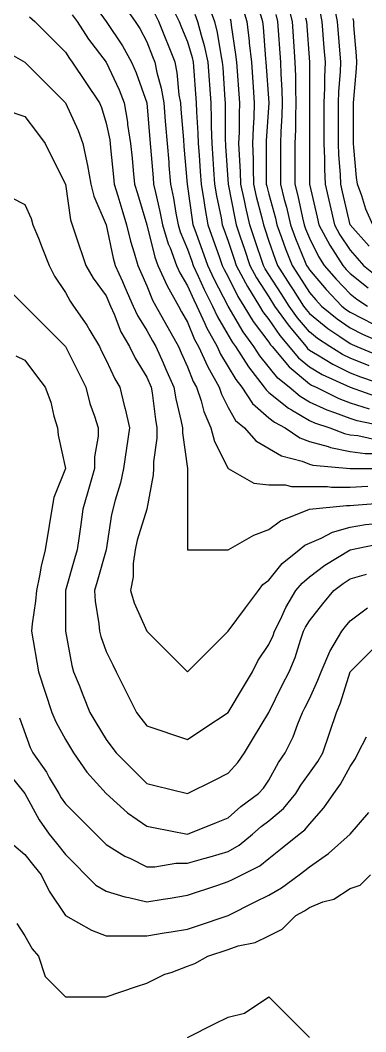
# Model space of a CAD drawing. Header units: inches. Extents: x 794995 to 811195, y 2485918 to 2508058.
# Drawn here: x 804292 to 804547, y 2506113 to 2506859 of the extents above; entities that cross this region are included whole.
import ezdxf

# ---------------------------------------------------------------- set-up
doc = ezdxf.new("R2010")
doc.units = ezdxf.units.IN
doc.header["$MEASUREMENT"] = 0
doc.layers.add('contour', color=7, linetype='Continuous')

msp = doc.modelspace()

# ---------------------------------------------------------------- linework, layer by layer
at = {"layer": 'contour'}
for points in [[(804342.66, 2506875.86), (804355.16, 2506858.36), (804367.16, 2506840.36), (804373.91, 2506828.36), (804377.33, 2506820.54), (804385.16, 2506798.36), (804387.66, 2506768.36), (804387.89, 2506765.63), (804389.77, 2506742.98), (804390.16, 2506738.36), (804391.47, 2506732.05), (804394.84, 2506718.04), (804396.7, 2506708.36), (804401.04, 2506694.24), (804402.3, 2506691.22), (804406.98, 2506678.36), (804409.53, 2506672.74), (804415.16, 2506663.36), (804419.77, 2506652.98), (804422.08, 2506648.36), (804428.02, 2506635.5), (804429.28, 2506632.48), (804436.98, 2506618.36), (804439.53, 2506612.74), (804450.78, 2506593.99), (804455.16, 2506588.36), (804463.16, 2506576.36), (804475.16, 2506565.86), (804479.3, 2506562.5), (804487.16, 2506558.36), (804497.96, 2506551.16), (804505.16, 2506548.36), (804519.01, 2506544.52), (804520.68, 2506543.88), (804535.16, 2506540.86), (804546.27, 2506539.47), (804554.05, 2506539.47)], [(804367.66, 2506870.86), (804376.59, 2506858.36), (804379.94, 2506853.14), (804385.16, 2506843.36), (804389.45, 2506832.65), (804391.16, 2506828.36), (804392.66, 2506820.86), (804395.87, 2506809.08), (804397.66, 2506798.36), (804398.79, 2506784.72), (804399.01, 2506782.21), (804401.31, 2506754.52), (804401.52, 2506752), (804402.66, 2506738.36), (804404.81, 2506728.02), (804406.59, 2506716.93), (804408.24, 2506708.36), (804409.87, 2506703.07), (804415.16, 2506690.36), (804418.32, 2506681.52), (804419.45, 2506678.36), (804423.16, 2506670.36), (804427.47, 2506660.67), (804433.62, 2506648.36), (804437.26, 2506640.47), (804445.16, 2506626.93), (804448.32, 2506621.52), (804450.61, 2506618.36), (804460.16, 2506603.36), (804471.83, 2506588.36), (804473.16, 2506586.36), (804475.16, 2506584.61), (804489.64, 2506572.84), (804491.83, 2506571.69), (804505.16, 2506563.82), (804508.91, 2506562.11), (804520.16, 2506558.36), (804531.02, 2506554.22), (804535.16, 2506553.36), (804540.87, 2506552.65), (804556.07, 2506549.27)], [(804403.16, 2506870.36), (804409.16, 2506858.36), (804410.87, 2506854.08), (804415.16, 2506843.36), (804418.69, 2506831.89), (804419.45, 2506828.36), (804421.59, 2506798.36), (804421.83, 2506791.69), (804422.9, 2506776.1), (804423.16, 2506768.36), (804423.73, 2506759.79), (804424.53, 2506747.74), (804425.16, 2506738.36), (804427.16, 2506726.36), (804427.89, 2506721.09), (804430.16, 2506708.36), (804434.11, 2506697.31), (804438.49, 2506685.03), (804440.87, 2506678.36), (804442.23, 2506675.43), (804445.16, 2506669.79), (804452.3, 2506655.5), (804456.7, 2506648.36), (804463.73, 2506636.93), (804475.16, 2506621.69), (804476.52, 2506619.72), (804477.66, 2506618.36), (804490.16, 2506603.36), (804505.16, 2506590.86), (804506.74, 2506589.94), (804510.16, 2506588.36), (804526.83, 2506580.03), (804535.16, 2506576.82), (804549.28, 2506572.48)], [(804429.7, 2506872.91), (804435.16, 2506858.36), (804437.16, 2506850.36), (804439.7, 2506833.82), (804440.87, 2506828.36), (804441.16, 2506824.36), (804442.85, 2506800.67), (804443.02, 2506798.36), (804443.09, 2506796.29), (804443.09, 2506770.43), (804443.16, 2506768.36), (804443.28, 2506766.49), (804445.16, 2506738.36), (804450.02, 2506713.23), (804451.16, 2506708.36), (804454.16, 2506699.36), (804457.16, 2506690.36), (804461.16, 2506678.36), (804466.03, 2506669.23), (804475.16, 2506655.03), (804479.45, 2506648.36), (804490.16, 2506633.36), (804502.66, 2506618.36), (804503.79, 2506617), (804505.16, 2506615.86), (804511.16, 2506612.36), (804522.3, 2506605.5), (804535.16, 2506599.08), (804542.85, 2506596.05), (804565.16, 2506588.36)], [(804455.75, 2506868.95), (804459.01, 2506858.36), (804460.68, 2506843.88), (804460.76, 2506842.76), (804462.3, 2506828.36), (804463.62, 2506809.9), (804464.45, 2506798.36), (804464.05, 2506787.25), (804463.55, 2506779.97), (804463.16, 2506768.36), (804463.55, 2506756.75), (804463.55, 2506749.97), (804463.91, 2506738.36), (804465.93, 2506729.13), (804469.94, 2506713.58), (804471.16, 2506708.36), (804472.16, 2506705.36), (804475.16, 2506696.36), (804479.77, 2506682.98), (804481.59, 2506678.36), (804490.81, 2506664.01), (804493.16, 2506660.36), (804500.87, 2506648.36), (804502.66, 2506645.86), (804505.16, 2506642.91), (804518.66, 2506631.86), (804527.66, 2506625.86), (804535.16, 2506620.67), (804536.7, 2506619.9), (804540.16, 2506618.36), (804557.84, 2506611.04)], [(804488.87, 2506872.08), (804492.3, 2506858.36), (804493.62, 2506839.9), (804494.45, 2506828.36), (804494.81, 2506818.02), (804494.81, 2506808.71), (804495.16, 2506798.36), (804494.81, 2506788.02), (804494.81, 2506778.71), (804494.45, 2506768.36), (804494.45, 2506738.36), (804496.59, 2506729.79), (804499.94, 2506713.58), (804501.16, 2506708.36), (804502.23, 2506705.43), (804505.16, 2506698.36), (804511.83, 2506685.03), (804516.07, 2506678.36), (804524.91, 2506668.12), (804535.16, 2506657.36), (804540.16, 2506653.36), (804548.02, 2506648.36)], [(804549.28, 2506692.48), (804535.16, 2506708.36), (804529.53, 2506732.74), (804528.24, 2506738.36), (804527.96, 2506745.56), (804526.88, 2506760.09), (804526.59, 2506768.36), (804526.59, 2506798.36), (804526.88, 2506806.64), (804527.96, 2506821.16), (804528.24, 2506828.36), (804525.93, 2506858.36), (804523.73, 2506869.79)], [(804298.69, 2506861.89), (804302.66, 2506858.36), (804325.16, 2506835.86), (804328.02, 2506831.22), (804330.16, 2506828.36), (804350.16, 2506798.36), (804351.63, 2506794.83), (804355.16, 2506783.36), (804357.77, 2506770.97), (804358.16, 2506768.36), (804358.49, 2506765.03), (804360.61, 2506743.82), (804361.16, 2506738.36), (804363.73, 2506729.79), (804366.7, 2506719.9), (804370.16, 2506708.36), (804373.16, 2506696.36), (804375.93, 2506687.59), (804378.49, 2506678.36), (804380.54, 2506673.75), (804385.16, 2506663.36), (804389.45, 2506652.65), (804391.83, 2506648.36), (804408.49, 2506618.36), (804410.54, 2506613.75), (804415.16, 2506603.36), (804419.45, 2506592.65), (804421.83, 2506588.36), (804425.16, 2506578.36), (804427.16, 2506570.36), (804432.3, 2506558.36), (804435.16, 2506548.36), (804445.16, 2506528.36), (804464.25, 2506517.45), (804475.16, 2506516.36), (804487.16, 2506516.36), (804491.83, 2506515.03), (804518.49, 2506515.03), (804521.52, 2506514.72), (804535.16, 2506514.72), (804548.2, 2506515.32)], [(804330.16, 2506863.36), (804333.73, 2506858.36), (804342.12, 2506845.32), (804355.16, 2506828.36), (804364.76, 2506807.96), (804368.49, 2506798.36), (804370.87, 2506784.08), (804371.04, 2506782.48), (804373.16, 2506768.36), (804374.25, 2506757.45), (804375.16, 2506748.36), (804376.16, 2506738.36), (804378.24, 2506731.44), (804385.16, 2506708.36), (804391.16, 2506684.36), (804393.34, 2506678.36), (804400.16, 2506663.36), (804408.49, 2506648.36), (804410.87, 2506644.08), (804415.16, 2506636.36), (804420.45, 2506623.66), (804423.34, 2506618.36), (804430.16, 2506603.36), (804438.49, 2506588.36), (804440.16, 2506583.36), (804445.16, 2506573.36), (804450.61, 2506563.82), (804457.16, 2506558.36), (804465.69, 2506548.89), (804484.63, 2506537.83), (804499.7, 2506533.82), (804505.16, 2506531.69), (804507.77, 2506530.97), (804535.16, 2506528.36), (804565.16, 2506528.36)], [(804565.16, 2506558.36), (804540.45, 2506563.66), (804535.16, 2506565.28), (804523.91, 2506569.61), (804518.28, 2506571.49), (804505.16, 2506577.45), (804498.3, 2506581.5), (804490.16, 2506588.36), (804481.83, 2506595.03), (804468.49, 2506611.69), (804464.25, 2506618.36), (804456.21, 2506629.41), (804445.16, 2506648.36), (804434.91, 2506668.12), (804430.16, 2506678.36), (804426.21, 2506689.41), (804421.83, 2506701.69), (804419.45, 2506708.36), (804418.8, 2506712), (804415.16, 2506738.36), (804412.85, 2506766.05), (804412.43, 2506771.09), (804410.54, 2506793.75), (804410.16, 2506798.36), (804409.16, 2506804.36), (804407.66, 2506820.86), (804406.16, 2506828.36), (804394.16, 2506858.36), (804391.16, 2506864.36)], [(804420.61, 2506863.82), (804422.66, 2506858.36), (804425.16, 2506848.36), (804427.51, 2506840.71), (804430.16, 2506828.36), (804432.3, 2506798.36), (804432.74, 2506785.95), (804432.74, 2506780.78), (804433.16, 2506768.36), (804433.91, 2506757.11), (804434.45, 2506749.08), (804435.16, 2506738.36), (804436.59, 2506729.79), (804439.94, 2506713.58), (804440.87, 2506708.36), (804442, 2506705.2), (804445.16, 2506696.36), (804449.66, 2506682.86), (804451.16, 2506678.36), (804458.02, 2506665.5), (804459.44, 2506662.65), (804468.24, 2506648.36), (804470.87, 2506644.08), (804475.16, 2506638.36), (804483.34, 2506626.54), (804496.98, 2506610.18), (804505.16, 2506603.36), (804514.63, 2506597.83), (804535.16, 2506588.36), (804557.26, 2506580.47)], [(804468.49, 2506865.03), (804470.54, 2506858.36), (804471.02, 2506854.22), (804472.76, 2506830.76), (804473.02, 2506828.36), (804475.16, 2506798.36), (804473.22, 2506770.3), (804473.16, 2506768.36), (804473.22, 2506766.43), (804473.22, 2506740.3), (804473.28, 2506738.36), (804473.62, 2506736.82), (804475.16, 2506730.86), (804480.02, 2506713.23), (804481.16, 2506708.36), (804484.63, 2506698.89), (804487.47, 2506690.67), (804492.3, 2506678.36), (804497.33, 2506670.54), (804505.16, 2506658.36), (804509.77, 2506652.98), (804514.16, 2506648.36), (804525.61, 2506638.82), (804535.16, 2506632.21), (804544.39, 2506627.59), (804565.16, 2506618.36)], [(804480.3, 2506863.5), (804481.59, 2506858.36), (804483.73, 2506828.36), (804484.05, 2506819.47), (804484.84, 2506808.04), (804485.16, 2506798.36), (804484.84, 2506788.68), (804484.05, 2506777.25), (804483.73, 2506768.36), (804483.73, 2506738.36), (804486.59, 2506726.93), (804488.13, 2506721.33), (804491.16, 2506708.36), (804494.91, 2506698.12), (804501.63, 2506681.89), (804503.02, 2506678.36), (804503.86, 2506677.06), (804505.16, 2506675.03), (804517.47, 2506660.67), (804529.16, 2506648.36), (804532.43, 2506645.63), (804535.16, 2506643.75), (804544.39, 2506639.13), (804551.99, 2506635.19)], [(804502.3, 2506861.22), (804503.02, 2506858.36), (804505.16, 2506828.36), (804505.16, 2506738.36), (804510.78, 2506713.99), (804512.08, 2506708.36), (804520.16, 2506693.36), (804529.7, 2506678.36), (804532.23, 2506675.43), (804535.16, 2506672.36), (804548.49, 2506661.69)], [(804512.9, 2506866.1), (804514.39, 2506858.36), (804515.87, 2506839.08), (804516.7, 2506828.36), (804516.27, 2506817.25), (804516.27, 2506809.47), (804515.87, 2506798.36), (804515.87, 2506768.36), (804516.27, 2506757.25), (804516.27, 2506749.47), (804516.7, 2506738.36), (804523.62, 2506708.36), (804527.66, 2506700.86), (804535.16, 2506689.61), (804540.45, 2506683.66), (804545.16, 2506678.36), (804556.16, 2506669.36)], [(804551.83, 2506708.36), (804546.7, 2506719.9), (804543.73, 2506729.79), (804540.61, 2506738.36), (804539.96, 2506743.16), (804538.02, 2506765.5), (804537.66, 2506768.36), (804537.66, 2506798.36), (804537.89, 2506801.09), (804539.77, 2506823.75), (804540.16, 2506828.36), (804539.96, 2506833.16), (804538.02, 2506855.5), (804537.89, 2506858.36), (804537.47, 2506860.67)], [(804549.28, 2506604.24), (804535.16, 2506609.79), (804529.44, 2506612.65), (804520.16, 2506618.36), (804511.16, 2506624.36), (804505.16, 2506629.27), (804496.41, 2506639.61), (804490.16, 2506648.36), (804484.29, 2506657.49), (804475.16, 2506671.69), (804472.55, 2506675.75), (804471.16, 2506678.36), (804464.66, 2506697.86), (804461.16, 2506708.36), (804458.13, 2506721.33), (804457.16, 2506726.36), (804454.53, 2506738.36), (804454.25, 2506747.45), (804453.44, 2506760.09), (804453.16, 2506768.36), (804453.44, 2506776.64), (804453.44, 2506790.09), (804453.73, 2506798.36), (804451.59, 2506828.36), (804450.97, 2506834.17), (804447.77, 2506855.75), (804447.47, 2506858.36), (804446.92, 2506860.13)], [(804276.07, 2506839.27), (804295.16, 2506828.36), (804325.16, 2506798.36), (804334.63, 2506777.83), (804338.02, 2506768.36), (804341.04, 2506754.24), (804341.31, 2506752.21), (804343.91, 2506738.36), (804346.16, 2506729.36), (804355.16, 2506708.36), (804360.38, 2506683.58), (804361.83, 2506678.36), (804367.16, 2506666.36), (804369.01, 2506662.21), (804375.16, 2506648.36), (804378.24, 2506641.44), (804385.16, 2506630.36), (804389.45, 2506622.65), (804391.83, 2506618.36), (804397.16, 2506606.36), (804399.01, 2506602.21), (804405.16, 2506588.36), (804406.59, 2506579.79), (804410.54, 2506562.98), (804411.41, 2506558.36), (804411.41, 2506554.61), (804415.16, 2506528.36), (804415.16, 2506468.36), (804445.16, 2506468.36), (804464.25, 2506479.27), (804475.16, 2506483.36), (804483.73, 2506489.79), (804505.16, 2506498.36), (804532.43, 2506501.09), (804535.16, 2506501.09), (804538.02, 2506501.22), (804560.36, 2506503.16)], [(804265.16, 2506798.36), (804295.16, 2506788.36), (804303.73, 2506776.93), (804310.16, 2506768.36), (804315.16, 2506758.36), (804325.16, 2506738.36), (804328.91, 2506712.11), (804330.16, 2506708.36), (804332.66, 2506700.86), (804340.16, 2506678.36), (804345.69, 2506668.89), (804355.16, 2506655.86), (804358.49, 2506648.36), (804361.16, 2506642.36), (804366.07, 2506629.27), (804372.3, 2506618.36), (804376.59, 2506609.79), (804385.16, 2506595.86), (804388.49, 2506588.36), (804389.16, 2506584.36), (804391.47, 2506564.68), (804392.66, 2506558.36), (804392.66, 2506550.86), (804390.16, 2506533.36), (804390.16, 2506528.36), (804389.77, 2506523.75), (804385.16, 2506498.36), (804378.1, 2506475.42), (804376.59, 2506468.36), (804375.16, 2506458.36), (804375.16, 2506448.36), (804373.16, 2506438.36), (804375.93, 2506429.13), (804385.16, 2506408.36), (804415.16, 2506378.36), (804445.16, 2506408.36), (804458.02, 2506425.5), (804467.66, 2506438.36), (804470.87, 2506442.65), (804475.16, 2506445.86), (804485.16, 2506458.36), (804497.66, 2506468.36), (804501.83, 2506471.69), (804505.16, 2506473.36), (804513.73, 2506476.93), (804522.12, 2506481.4), (804535.16, 2506485.03), (804546.59, 2506486.93), (804554.57, 2506487.77)], [(804285.16, 2506728.36), (804295.16, 2506723.36), (804299.77, 2506712.98), (804301.16, 2506708.36), (804305.16, 2506698.36), (804308.02, 2506691.22), (804313.16, 2506678.36), (804317.16, 2506670.36), (804325.16, 2506658.36), (804328.69, 2506651.89), (804331.16, 2506648.36), (804341.04, 2506634.24), (804343.16, 2506630.36), (804350.16, 2506618.36), (804351.83, 2506615.03), (804355.16, 2506608.36), (804361.47, 2506594.68), (804365.16, 2506588.36), (804368.49, 2506575.03), (804369.28, 2506572.48), (804372.3, 2506558.36), (804368.02, 2506528.36), (804365.75, 2506517.77), (804361.83, 2506505.03), (804359.16, 2506494.36), (804355.16, 2506468.36), (804348.49, 2506445.03), (804346.59, 2506438.36), (804347.16, 2506430.36), (804349.7, 2506413.82), (804350.16, 2506408.36), (804351.16, 2506404.36), (804355.16, 2506393.36), (804360.16, 2506383.36), (804362.66, 2506378.36), (804377.66, 2506348.36), (804380.87, 2506344.08), (804385.16, 2506338.36), (804415.16, 2506328.36), (804427.16, 2506336.36), (804445.16, 2506348.36), (804456.41, 2506367.11), (804463.16, 2506378.36), (804467.16, 2506386.36), (804475.16, 2506398.36), (804478.32, 2506405.2), (804479.45, 2506408.36), (804483.73, 2506416.93), (804487.79, 2506425.73), (804495.16, 2506438.36), (804499.7, 2506443.82), (804505.16, 2506448.36), (804516.59, 2506456.93), (804535.16, 2506468.36), (804559.94, 2506473.58)], [(804265.16, 2506678.36), (804325.16, 2506618.36), (804335.16, 2506598.36), (804340.16, 2506588.36), (804343.16, 2506576.36), (804346.59, 2506566.93), (804349.16, 2506558.36), (804349.16, 2506552.36), (804346.59, 2506536.93), (804346.59, 2506528.36), (804343.16, 2506516.36), (804338.02, 2506498.36), (804336.41, 2506487.11), (804335.16, 2506478.36), (804333.73, 2506468.36), (804331.83, 2506461.69), (804325.16, 2506438.36), (804325.16, 2506408.36), (804329.77, 2506382.98), (804331.16, 2506378.36), (804335.16, 2506368.36), (804338.02, 2506361.22), (804343.16, 2506348.36), (804347.66, 2506340.86), (804355.16, 2506328.36), (804359.45, 2506322.65), (804362.66, 2506318.36), (804385.16, 2506295.86), (804391.16, 2506294.36), (804415.16, 2506288.36), (804435.16, 2506298.36), (804445.16, 2506303.36), (804452.22, 2506311.3), (804457.16, 2506318.36), (804463.91, 2506329.61), (804475.16, 2506348.36), (804485.16, 2506368.36), (804490.16, 2506378.36), (804494.57, 2506388.95), (804498.49, 2506401.69), (804500.87, 2506408.36), (804502.3, 2506411.22), (804505.16, 2506415.86), (804515.16, 2506428.36), (804523.16, 2506438.36), (804529.94, 2506443.58), (804535.16, 2506446.93), (804547.16, 2506450.36)], [(804288.49, 2506611.69), (804295.16, 2506608.36), (804303.73, 2506596.93), (804310.16, 2506588.36), (804314.25, 2506577.45), (804316.59, 2506566.93), (804319.16, 2506558.36), (804319.7, 2506552.91), (804325.16, 2506528.36), (804316.59, 2506506.93), (804315.16, 2506498.36), (804313.16, 2506486.36), (804310.16, 2506468.36), (804307.16, 2506456.36), (804306.07, 2506449.27), (804303.73, 2506438.36), (804303.16, 2506430.36), (804300.61, 2506413.82), (804300.16, 2506408.36), (804305.16, 2506378.36), (804315.16, 2506348.36), (804318.1, 2506341.3), (804325.16, 2506328.36), (804328.91, 2506322.11), (804331.16, 2506318.36), (804341.04, 2506304.24), (804355.16, 2506288.36), (804371.04, 2506274.24), (804385.16, 2506264.36), (804390.16, 2506263.36), (804415.16, 2506258.36), (804436.59, 2506266.93), (804445.16, 2506270.36), (804454.63, 2506278.89), (804467.66, 2506288.36), (804471.16, 2506292.36), (804475.16, 2506298.36), (804482.22, 2506311.3), (804487.16, 2506318.36), (804493.16, 2506330.36), (804496.59, 2506339.79), (804500.16, 2506348.36), (804501.83, 2506351.69), (804505.16, 2506358.36), (804511.47, 2506372.05), (804513.73, 2506378.36), (804520.16, 2506393.36), (804529.16, 2506408.36), (804531.83, 2506411.69), (804535.16, 2506415.86), (804548.02, 2506425.5)], [(804291.16, 2506344.36), (804299.16, 2506322.36), (804301.16, 2506318.36), (804311.04, 2506304.24), (804313.16, 2506300.36), (804320.16, 2506288.36), (804322, 2506285.2), (804325.16, 2506280.86), (804355.16, 2506250.86), (804369.01, 2506242.21), (804373.16, 2506240.36), (804385.16, 2506234.36), (804391.16, 2506234.36), (804406.59, 2506236.93), (804415.16, 2506236.93), (804427.16, 2506240.36), (804431.83, 2506241.69), (804445.16, 2506245.5), (804453.34, 2506250.18), (804463.16, 2506258.36), (804469.44, 2506264.08), (804475.16, 2506268.36), (804486.07, 2506277.45), (804495.16, 2506288.36), (804498.84, 2506294.68), (804505.16, 2506303.36), (804511.47, 2506312.05), (804515.16, 2506318.36), (804525.16, 2506348.36), (804528.1, 2506355.42), (804535.16, 2506378.36), (804565.16, 2506408.36)], [(804281.83, 2506305.03), (804295.16, 2506288.36), (804305.75, 2506268.95), (804313.16, 2506258.36), (804318.49, 2506251.69), (804325.16, 2506243.36), (804347.66, 2506220.86), (804355.16, 2506216.36), (804369.01, 2506212.21), (804371.83, 2506211.69), (804385.16, 2506208.36), (804397.16, 2506210.36), (804402.3, 2506211.22), (804415.16, 2506213.36), (804437.66, 2506220.86), (804445.16, 2506223.36), (804448.49, 2506225.03), (804455.16, 2506228.36), (804468.49, 2506235.03), (804475.16, 2506240.36), (804485.16, 2506248.36), (804497.66, 2506258.36), (804501.83, 2506261.69), (804505.16, 2506265.86), (804515.75, 2506277.77), (804523.16, 2506288.36), (804528.1, 2506295.42), (804535.16, 2506308.36), (804539.16, 2506314.36), (804541.16, 2506318.36), (804547.16, 2506330.36)], [(804287.16, 2506250.36), (804295.16, 2506243.36), (804301.83, 2506235.03), (804307.16, 2506228.36), (804313.16, 2506216.36), (804325.16, 2506198.36), (804344.25, 2506187.45), (804355.16, 2506183.36), (804385.16, 2506183.36), (804398.02, 2506185.5), (804403.16, 2506186.36), (804415.16, 2506188.36), (804422.66, 2506190.86), (804445.16, 2506198.36), (804465.16, 2506208.36), (804475.16, 2506213.36), (804484.63, 2506218.89), (804497.66, 2506228.36), (804501.83, 2506231.69), (804505.16, 2506234.36), (804519.28, 2506244.24), (804535.16, 2506258.36), (804549.01, 2506274.52)], [(804289.16, 2506192.36), (804295.16, 2506183.36), (804300.61, 2506173.82), (804305.16, 2506168.36), (804310.16, 2506153.36), (804325.16, 2506138.36), (804355.16, 2506138.36), (804377.66, 2506145.86), (804385.16, 2506148.36), (804398.49, 2506155.03), (804403.16, 2506156.36), (804415.16, 2506160.86), (804420.61, 2506162.91), (804430.16, 2506168.36), (804445.16, 2506173.36), (804452.66, 2506175.86), (804465.16, 2506178.36), (804475.16, 2506183.36), (804485.16, 2506188.36), (804495.16, 2506198.36), (804501.63, 2506201.89), (804505.16, 2506204.36), (804515.16, 2506208.36), (804523.16, 2506210.36), (804535.16, 2506218.36), (804542.66, 2506220.86), (804550.16, 2506228.36)], [(804415.16, 2506108.36), (804435.16, 2506118.36), (804445.16, 2506123.36), (804457.16, 2506126.36), (804475.16, 2506138.36), (804505.16, 2506108.36)]]:
    msp.add_lwpolyline(points, dxfattribs=at)

doc.saveas('drawing.dxf')
